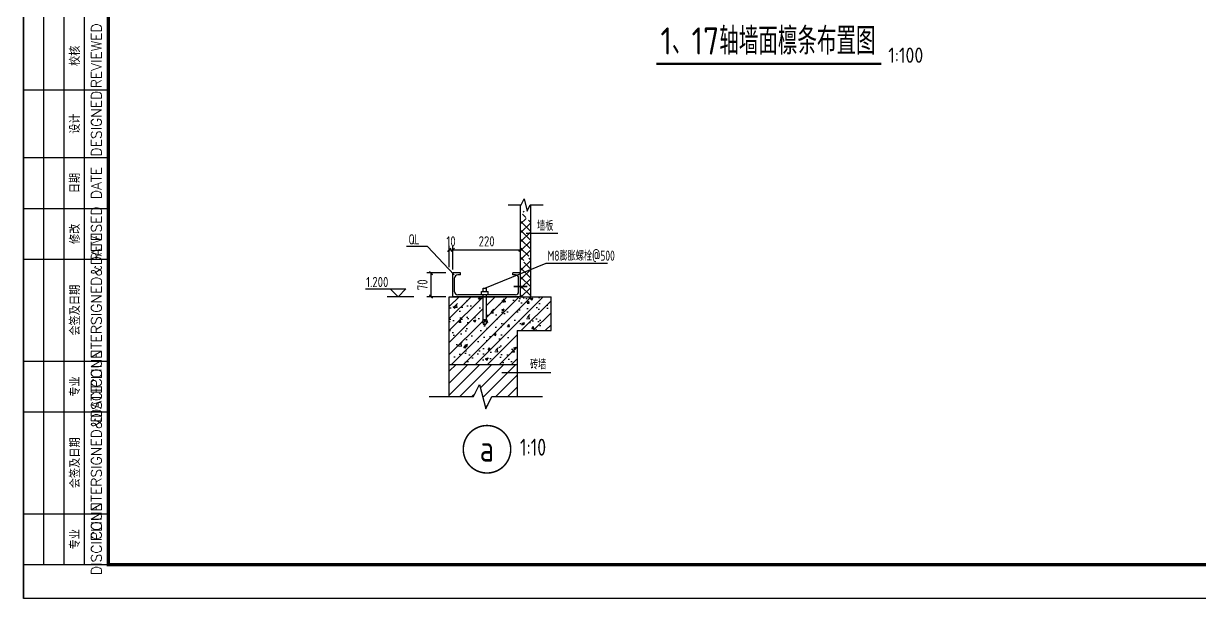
# Model space of a CAD drawing. Header units: millimetres. Extents: x 866561 to 876967, y 40200 to 44891.
# Drawn here: x 873186.6 to 873533.5, y 40208.1 to 40377.7 of the extents above; entities that cross this region are included whole.
import ezdxf
from ezdxf.enums import TextEntityAlignment as Align

# ---------------------------------------------------------------- set-up
doc = ezdxf.new("R2010")
doc.units = ezdxf.units.MM
doc.header["$LTSCALE"] = 1000
doc.header["$MEASUREMENT"] = 0
doc.linetypes.add('2', pattern=[11.4, 9, -0.9, 0.6, -0.9])
for name, color, linetype in [('10', 7, 'Continuous'), ('D1', 112, 'Continuous'), ('D2', 6, 'Continuous'), ('DIM', 7, 'Continuous'), ('NUM', 7, 'Continuous'), ('THIN', 7, 'Continuous'), ('中文', 7, 'Continuous'), ('标注', 7, 'Continuous'), ('独立基础', 2, 'Continuous'), ('轴线', 253, '2')]:
    doc.layers.add(name, color=color, linetype=linetype)
doc.styles.add('ECEC_TK', font='txt_l.shx', dxfattribs={"bigfont": 'hztxt_l.shx'})
doc.styles.add('GBHZ', font='gbenor.shx', dxfattribs={"width": 0.9, "bigfont": 'gbcbig.shx'})
doc.dimstyles.new('Y10', dxfattribs={"dimscale": 0, "dimtxt": 3, "dimasz": 0.01, "dimexe": 1.2, "dimexo": 1, "dimgap": 1, "dimtad": 1, "dimdec": 0, "dimlfac": 10, "dimzin": 0, "dimdsep": 46, "dimtxsty": 'GBHZ', "dimblk1": 'DX', "dimblk2": 'DX', "dimsah": 1, "dimcen": 0.09, "dimdle": 1, "dimadec": 0, "dimazin": 0, "dimtfac": 1, "dimtdec": 0, "dimtix": 1, "dimtmove": 2, "dimatfit": 3, "dimldrblk": 'DX', "dimfxl": 0, "dimtolj": 1, "dimtzin": 0, "dimarcsym": 0})

# ---------------------------------------------------------------- blocks, each defined once
blk = doc.blocks.new('DX')
at = {"color": 0, "linetype": 'ByBlock', "const_width": 40}
blk.add_lwpolyline([(-54, -51), (46, 49)], dxfattribs=at)
blk = doc.blocks.new('*D65')
at = {"layer": 'Defpoints', "color": 0, "linetype": 'ByBlock'}
for p in [(873312.2, 40304.12), (873306.79, 40297.12), (873312.2, 40297.12)]:
    blk.add_point(p, dxfattribs=at)
at = {"layer": 'dim', "color": 0, "linetype": 'ByBlock', "lineweight": -2}
for p, q in [((873311.2, 40304.12), (873305.59, 40304.12)), ((873306.79, 40304.11), (873306.79, 40297.13)), ((873311.2, 40297.12), (873305.59, 40297.12))]:
    blk.add_line(p, q, dxfattribs=at)
at = {"layer": 'dim', "color": 0, "linetype": 'ByBlock', "lineweight": -2, "xscale": 0.01, "yscale": 0.01, "zscale": 0.01}
for p, rotation in [((873306.79, 40304.12), 90), ((873306.79, 40297.12), 270)]:
    blk.add_blockref('DX', p, dxfattribs=dict(at, rotation=rotation))
at = {"layer": 'dim', "color": 0, "linetype": 'ByBlock', "insert": (873304.29, 40300.62), "char_height": 3, "attachment_point": 5, "rotation": 90, "style": 'GBHZ'}
blk.add_mtext('\\A1;70', dxfattribs=at)
blk = doc.blocks.new('*D66')
at = {"layer": 'Defpoints', "color": 0, "linetype": 'ByBlock'}
for p in [(873313.2, 40310.93), (873312.2, 40304.84), (873313.2, 40304.12)]:
    blk.add_point(p, dxfattribs=at)
at = {"layer": 'dim', "color": 0, "linetype": 'ByBlock', "lineweight": -2}
for p, q in [((873312.19, 40310.93), (873312.18, 40310.93)), ((873312.2, 40305.84), (873312.2, 40312.13)), ((873312.2, 40310.93), (873313.2, 40310.93)), ((873313.2, 40305.12), (873313.2, 40312.13)), ((873313.21, 40310.93), (873313.22, 40310.93))]:
    blk.add_line(p, q, dxfattribs=at)
at = {"layer": 'dim', "color": 0, "linetype": 'ByBlock', "lineweight": -2, "xscale": 0.01, "yscale": 0.01, "zscale": 0.01}
blk.add_blockref('DX', (873312.2, 40310.93), dxfattribs=at)
at = {"layer": 'dim', "color": 0, "linetype": 'ByBlock', "lineweight": -2, "xscale": 0.01, "yscale": 0.01, "zscale": 0.01, "rotation": 180}
blk.add_blockref('DX', (873313.2, 40310.93), dxfattribs=at)
at = {"layer": 'dim', "color": 0, "linetype": 'ByBlock', "insert": (873312.7, 40313.43), "char_height": 3, "attachment_point": 5, "style": 'GBHZ'}
blk.add_mtext('\\A1;10', dxfattribs=at)
blk = doc.blocks.new('*D67')
at = {"layer": 'Defpoints', "color": 0, "linetype": 'ByBlock'}
for p in [(873333.2, 40310.93), (873313.2, 40304.12), (873333.2, 40304.12)]:
    blk.add_point(p, dxfattribs=at)
at = {"layer": 'dim', "color": 0, "linetype": 'ByBlock', "lineweight": -2}
for p, q in [((873313.2, 40305.12), (873313.2, 40312.13)), ((873313.21, 40310.93), (873333.19, 40310.93)), ((873333.2, 40305.12), (873333.2, 40312.13))]:
    blk.add_line(p, q, dxfattribs=at)
at = {"layer": 'dim', "color": 0, "linetype": 'ByBlock', "lineweight": -2, "xscale": 0.01, "yscale": 0.01, "zscale": 0.01, "rotation": 180}
blk.add_blockref('DX', (873313.2, 40310.93), dxfattribs=at)
at = {"layer": 'dim', "color": 0, "linetype": 'ByBlock', "lineweight": -2, "xscale": 0.01, "yscale": 0.01, "zscale": 0.01}
blk.add_blockref('DX', (873333.2, 40310.93), dxfattribs=at)
at = {"layer": 'dim', "color": 0, "linetype": 'ByBlock', "insert": (873323.2, 40313.43), "char_height": 3, "attachment_point": 5, "style": 'GBHZ'}
blk.add_mtext('\\A1;220', dxfattribs=at)

msp = doc.modelspace()

# ---------------------------------------------------------------- hatches: boundary and pattern name
at = {"layer": 'dim', "linetype": 'ByBlock'}
h = msp.add_hatch(dxfattribs=at)
h.set_pattern_fill('ANSI37', color=256, scale=15, style=0)
h.set_pattern_definition([(45, (473885.0102, 184217.4097), (-1.325825215, 1.325825215), []), (135, (473885.0102, 184217.4097), (-1.325825215, -1.325825215), [])])
h.paths.add_polyline_path([(873336.198, 40320.727), (873336.068, 40320.727), (873335.168, 40318.927), (873334.268, 40322.527), (873333.368, 40320.727), (873333.198, 40320.727), (873333.198, 40306.835), (873336.198, 40309.547)])
h = msp.add_hatch(dxfattribs=at)
h.set_pattern_fill('ANSI37', color=256, scale=15, style=0)
h.set_pattern_definition([(45, (473885.0102, 184216.9097), (-1.325825215, 1.325825215), []), (135, (473885.0102, 184216.9097), (-1.325825215, -1.325825215), [])])
h.paths.add_polyline_path([(873336.198, 40309.047), (873333.198, 40306.335), (873333.198, 40296.617), (873336.198, 40296.617)])
h = msp.add_hatch(dxfattribs=at)
h.set_pattern_fill('ANSI31', color=256, scale=20, style=0)
h.set_pattern_definition([(45, (3846.1602, -1361.9515), (-1.767766953, 1.767766953), [])])
h.paths.add_polyline_path([(873332.198, 40287.117), (873342.194, 40287.117), (873342.194, 40297.118), (873323.178, 40297.118), (873323.178, 40290.432), (873323.504, 40289.539), (873323.023, 40289.539), (873323.023, 40289.141), (873322.698, 40288.859), (873322.372, 40289.141), (873322.372, 40289.539), (873321.892, 40289.539), (873322.217, 40290.432), (873322.217, 40297.118), (873313.198, 40297.118), (873312.198, 40297.118), (873312.198, 40277.117), (873332.198, 40277.117)])
h = msp.add_hatch(dxfattribs=at)
h.set_pattern_fill('ANSI31', color=256, scale=20, style=0)
h.set_pattern_definition([(45, (4077.1882, -920.148), (-1.767766953, 1.767766953), [])])
h.paths.add_polyline_path([(873332.198, 40277.117), (873312.198, 40277.117), (873312.198, 40267.674), (873319.335, 40267.674), (873321.135, 40271.274), (873322.935, 40264.074), (873324.735, 40267.674), (873332.198, 40267.674)])
at = {"layer": '标注'}
h = msp.add_hatch(dxfattribs=at)
h.set_pattern_fill('AR-CONC', color=256)
h.set_pattern_definition([(50, (3846.16, -1361.9515), (7.172601826, -0.62752135), [0.75, -8.25]), (355, (3846.16, -1361.9515), (-1.387513336, 7.52192134), [0.6, -6.6]), (100.4514445, (3846.758, -1362.004), (5.78508847, 6.89439991), [0.63740192, -7.01142112]), (46.1842, (3846.16, -1359.9515), (10.67241331, -1.65519281), [1.125, -12.375]), (96.6356355, (3847.05, -1360.089), (9.34661946, 9.74118601), [0.95610342, -10.5171376]), (351.184164, (3846.16, -1359.952), (9.34661945, 9.741186), [0.9, -9.90000001]), (21, (3847.16, -1360.4515), (5.96907052, -4.026188907), [0.75, -8.25]), (326, (3847.16, -1360.4515), (2.43315332, 7.25150045), [0.6, -6.6]), (71.4514447, (3847.6576, -1360.787), (8.40222377, 3.22531153), [0.6374019, -7.01142112]), (37.5, (3846.1602, -1361.9515), (0.121598553, 3.328938538), [0, -6.52, 0, -6.7, 0, -6.625]), (7.5, (3846.1602, -1361.9515), (2.630695374, 3.944117119), [0, -3.82, 0, -6.37, 0, -2.525]), (327.5, (3843.9302, -1361.9515), (5.338224362, -0.225548717), [0, -2.5, 0, -7.8, 0, -10.35]), (317.5, (3842.93, -1361.9515), (5.831861693, 1.001049823), [0, -3.25, 0, -5.18, 0, -7.35])])
h.paths.add_polyline_path([(873332.198, 40287.117), (873342.194, 40287.117), (873342.194, 40297.118), (873323.178, 40297.118), (873323.178, 40290.432), (873323.504, 40289.539), (873323.023, 40289.539), (873323.023, 40289.141), (873322.698, 40288.859), (873322.372, 40289.141), (873322.372, 40289.539), (873321.892, 40289.539), (873322.217, 40290.432), (873322.217, 40297.118), (873313.198, 40297.118), (873312.198, 40297.118), (873312.198, 40277.117), (873332.198, 40277.117)])

# ---------------------------------------------------------------- linework, layer by layer
for p, q in [((873186.612, 40208.139), (873186.612, 40802.139)), ((873186.612, 40802.139), (873186.612, 40208.139)), ((873192.612, 40218.139), (873192.612, 40398.139)), ((873198.612, 40218.139), (873198.612, 40398.139)), ((873204.612, 40218.139), (873204.612, 40398.139)), ((873186.612, 40358.139), (873211.612, 40358.139)), ((873186.612, 40338.139), (873211.612, 40338.139)), ((873186.612, 40323.139), (873211.612, 40323.139)), ((873186.612, 40308.139), (873211.612, 40308.139)), ((873186.612, 40278.139), (873211.612, 40278.139)), ((873186.612, 40263.139), (873211.612, 40263.139)), ((873186.612, 40233.139), (873211.612, 40233.139)), ((874027.612, 40208.139), (873186.612, 40208.139))]:
    msp.add_line(p, q)
at = {"color": 0, "const_width": 1}
msp.add_lwpolyline([(874017.612, 40218.139), (873211.612, 40218.139), (873211.612, 40792.139), (874017.612, 40792.139)], close=True, dxfattribs=at)
msp.add_lwpolyline([(873186.612, 40398.139), (873186.612, 40218.139), (873211.612, 40218.139), (873211.612, 40398.139)], close=True)
at = {"const_width": 0.667}
msp.add_lwpolyline([(873373.224, 40365.738), (873439.594, 40365.738)], dxfattribs=at)
at = {"layer": '10', "const_width": 0.45}
msp.add_lwpolyline([(873330.315, 40252.126, 1), (873316.315, 40252.126, 1), (873330.315, 40252.126, 1)], format="xyb", close=True, dxfattribs=at)
at = {"layer": 'D1'}
for p, q in [((873287.472, 40299.422), (873299.378, 40299.422)), ((873301.694, 40297.118), (873293.899, 40297.118)), ((873294.77, 40299.422), (873297.074, 40297.118)), ((873299.378, 40299.422), (873297.074, 40297.118))]:
    msp.add_line(p, q, dxfattribs=at)
at = {"layer": 'D2'}
for p, q in [((873315.451, 40304.116), (873313.198, 40304.116)), ((873313.198, 40297.118), (873313.198, 40304.116)), ((873315.451, 40303.553), (873315.451, 40304.116)), ((873333.198, 40304.116), (873330.944, 40304.116)), ((873330.944, 40303.553), (873330.944, 40304.116)), ((873333.198, 40297.118), (873333.198, 40304.116)), ((873313.767, 40298.583), (873313.767, 40302.651)), ((873315.451, 40303.553), (873314.669, 40303.553)), ((873331.733, 40303.553), (873330.944, 40303.553)), ((873332.634, 40298.583), (873332.634, 40302.651)), ((873333.198, 40297.118), (873313.198, 40297.118)), ((873331.733, 40297.681), (873314.669, 40297.681)), ((873321.736, 40297.681), (873321.736, 40298.643)), ((873321.736, 40298.643), (873323.659, 40298.643)), ((873322.217, 40298.643), (873322.217, 40299.604)), ((873322.217, 40299.604), (873323.178, 40299.604)), ((873322.217, 40290.432), (873322.217, 40297.681)), ((873323.178, 40298.643), (873323.178, 40299.604)), ((873323.178, 40290.432), (873323.178, 40297.681)), ((873323.659, 40297.681), (873323.659, 40298.643)), ((873322.217, 40290.432), (873321.892, 40289.539)), ((873322.217, 40290.432), (873323.178, 40290.432)), ((873322.698, 40290.432), (873322.372, 40289.539)), ((873322.698, 40290.432), (873323.023, 40289.539)), ((873323.178, 40290.432), (873323.504, 40289.539)), ((873321.892, 40289.539), (873322.372, 40289.539)), ((873322.372, 40289.539), (873322.372, 40289.141)), ((873322.372, 40289.141), (873322.698, 40288.859)), ((873323.023, 40289.141), (873322.698, 40288.859)), ((873323.023, 40289.539), (873323.504, 40289.539)), ((873323.023, 40289.539), (873323.023, 40289.141))]:
    msp.add_line(p, q, dxfattribs=at)
for centre, start, end in [((873314.669, 40302.651), 90, 180), ((873331.733, 40302.651), 0, 90), ((873314.669, 40298.583), 180, 270), ((873331.733, 40298.583), 270, 0)]:
    msp.add_arc(centre, 0.902, start, end, dxfattribs=at)
at = {"layer": 'dim', "linetype": 'ByBlock'}
for p, q in [((873333.198, 40297.118), (873333.198, 40324.152)), ((873336.198, 40297.118), (873336.198, 40324.152)), ((873334.826, 40315.816), (873344.255, 40315.816)), ((873305.801, 40311.877), (873299.606, 40311.877)), ((873313.622, 40303.556), (873305.801, 40311.877)), ((873322.698, 40299.604), (873340.723, 40307.017)), ((873340.723, 40307.017), (873358.854, 40307.017)), ((873327.694, 40274.813), (873342.175, 40274.813))]:
    msp.add_line(p, q, dxfattribs=at)
at = {"layer": 'dim', "linetype": 'ByBlock', "const_width": 0.4}
msp.add_lwpolyline([(873335.224, 40300.117), (873331.187, 40300.117)], dxfattribs=at)
at = {"layer": 'THIN', "linetype": 'ByBlock'}
for p, q in [((873333.368, 40324.152), (873334.268, 40325.952)), ((873334.268, 40325.952), (873335.168, 40322.352)), ((873329.575, 40324.152), (873333.368, 40324.152)), ((873335.168, 40322.352), (873336.068, 40324.152)), ((873336.068, 40324.152), (873339.862, 40324.152)), ((873319.335, 40267.674), (873321.135, 40271.274)), ((873321.135, 40271.274), (873322.935, 40264.074)), ((873306.304, 40267.674), (873319.335, 40267.674)), ((873322.935, 40264.074), (873324.735, 40267.674)), ((873324.735, 40267.674), (873339.695, 40267.674))]:
    msp.add_line(p, q, dxfattribs=at)
at = {"layer": '独立基础'}
for p, q in [((873312.198, 40267.674), (873312.198, 40297.118)), ((873312.198, 40297.118), (873342.194, 40297.118)), ((873342.194, 40287.117), (873342.194, 40297.117)), ((873332.198, 40287.117), (873332.198, 40267.674)), ((873332.198, 40287.117), (873342.194, 40287.117)), ((873312.198, 40277.117), (873332.198, 40277.117))]:
    msp.add_line(p, q, dxfattribs=at)

# ---------------------------------------------------------------- texts
at = {"style": 'ECEC_TK'}
for s, p in [('REVIEWED', (873208.112, 40368.139)), ('校核', (873201.612, 40368.139)), ('DESIGNED', (873208.112, 40348.139)), ('设计', (873201.612, 40348.139)), ('DATE', (873208.112, 40330.639)), ('日期', (873201.612, 40330.639)), ('REVISED', (873208.112, 40315.639)), ('修改', (873201.612, 40315.639)), ('COUNTERSIGNED&DATE', (873208.112, 40293.139)), ('会签及日期', (873201.612, 40293.139)), ('DISCIPLINE', (873208.112, 40270.639)), ('专业', (873201.612, 40270.639)), ('COUNTERSIGNED&DATE', (873208.112, 40248.139)), ('会签及日期', (873201.612, 40248.139)), ('DISCIPLINE', (873208.112, 40225.639)), ('专业', (873201.612, 40225.639))]:
    msp.add_text(s, height=3, rotation=90, dxfattribs=at).set_placement(p, align=Align.MIDDLE)
at = {"ltscale": 2, "style": 'GBHZ'}
msp.add_text('1:100', height=4.5, rotation=0.20444, dxfattribs=at).set_placement((873441.67, 40366.044))
at = {"layer": '10', "style": 'GBHZ', "width": 0.9}
msp.add_text('a', height=7.7, dxfattribs=at).set_placement((873321.177, 40248.507))
at = {"layer": 'D1', "style": 'GBHZ', "width": 0.9}
msp.add_text('1.200', height=3, dxfattribs=at).set_placement((873287.674, 40299.94))
at = {"layer": 'NUM', "style": 'GBHZ'}
msp.add_text('1、17轴墙面檩条布置图', height=8, dxfattribs=at).set_placement((873374.478, 40368.512))
at = {"layer": '中文', "style": 'GBHZ', "width": 0.9}
msp.add_text('1:10', height=5, dxfattribs=at).set_placement((873333.04, 40250.238, -0.009))
at = {"layer": '轴线', "color": 61, "linetype": 'ByBlock', "style": 'GBHZ', "width": 0.8}
for s, p in [('墙板', (873338.099, 40316.553)), ('QL', (873300.197, 40312.521)), ('M8膨胀螺栓@500', (873341.166, 40307.719)), ('砖墙', (873335.989, 40275.645))]:
    msp.add_text(s, height=3, dxfattribs=at).set_placement(p)

# ---------------------------------------------------------------- dimensions: what is measured, and where the dimension line sits
at = {"layer": 'dim', "color": 6, "linetype": 'ByBlock'}
dim = msp.add_linear_dim(base=(873313.198, 40310.925), p1=(873312.198, 40304.845), p2=(873313.198, 40304.116), dimstyle='Y10', override={"dimscale": 1}, dxfattribs=at)
dim.commit()
dim.dimension.update_dxf_attribs({"geometry": '*D66', "text_midpoint": (873312.698, 40313.425)})
dim = msp.add_linear_dim(base=(873333.198, 40310.925), p1=(873313.198, 40304.116), p2=(873333.198, 40304.116), text='220', dimstyle='Y10', override={"dimscale": 1}, dxfattribs=at)
dim.commit()
dim.dimension.update_dxf_attribs({"geometry": '*D67', "text_midpoint": (873323.198, 40313.425)})
dim = msp.add_linear_dim(base=(873306.791, 40297.118), p1=(873312.198, 40304.116), p2=(873312.198, 40297.118), angle=90, dimstyle='Y10', override={"dimscale": 1}, dxfattribs=at)
dim.commit()
dim.dimension.update_dxf_attribs({"geometry": '*D65', "text_midpoint": (873304.291, 40300.617)})

doc.saveas('drawing.dxf')
